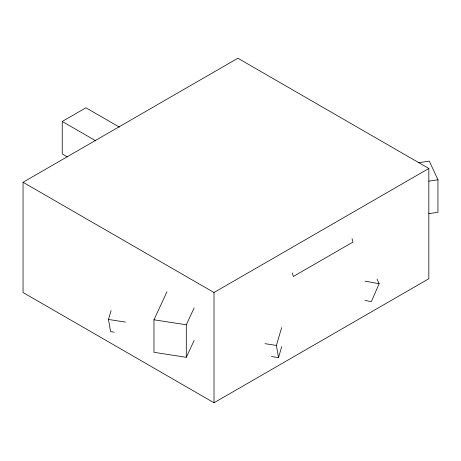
<?xml version="1.0" encoding="UTF-8"?>
<svg xmlns="http://www.w3.org/2000/svg" width="461" height="461" viewBox="0 0 461 461"><rect width="100%" height="100%" fill="white"/><g stroke="black" fill="none" stroke-linecap="round" stroke-linejoin="round"><path stroke-width="0.69" d="M114.138 332.185L110.577 331.632L108.479 319.461L111.101 310.53M271.391 356.514L278.507 357.615L276.41 345.445L281.654 327.575M278.507 357.615L281.734 346.62M377.046 279.153L379.161 283.711L371.324 301.621L364.951 300.468M194.167 340.368L186.302 357.31L153.968 352.308L153.968 319.796L166.968 291.778M186.302 357.31L186.302 324.798L194.167 307.856M67.208 156.838L62.241 153.968L62.241 121.456L85.913 107.793L119.439 127.15M23.05 182.268L237.876 58.236L428.834 168.484L428.834 278.732L214.008 402.764L23.05 292.516L23.05 182.268L214.008 292.516L428.834 168.484M418.651 162.739L429.283 161.096L437.95 179.767L437.95 212.279L428.736 213.702M428.736 181.19L437.95 179.767M153.968 319.796L186.302 324.798M108.479 319.461L125.553 322.106M265.023 343.681L276.41 345.445M365.008 281.152L379.161 283.711M62.241 121.456L95.767 140.818M352.014 238.591L352.999 242.042L293.329 276.491L292.337 273.045M214.008 292.516L214.008 402.764"/></g></svg>
